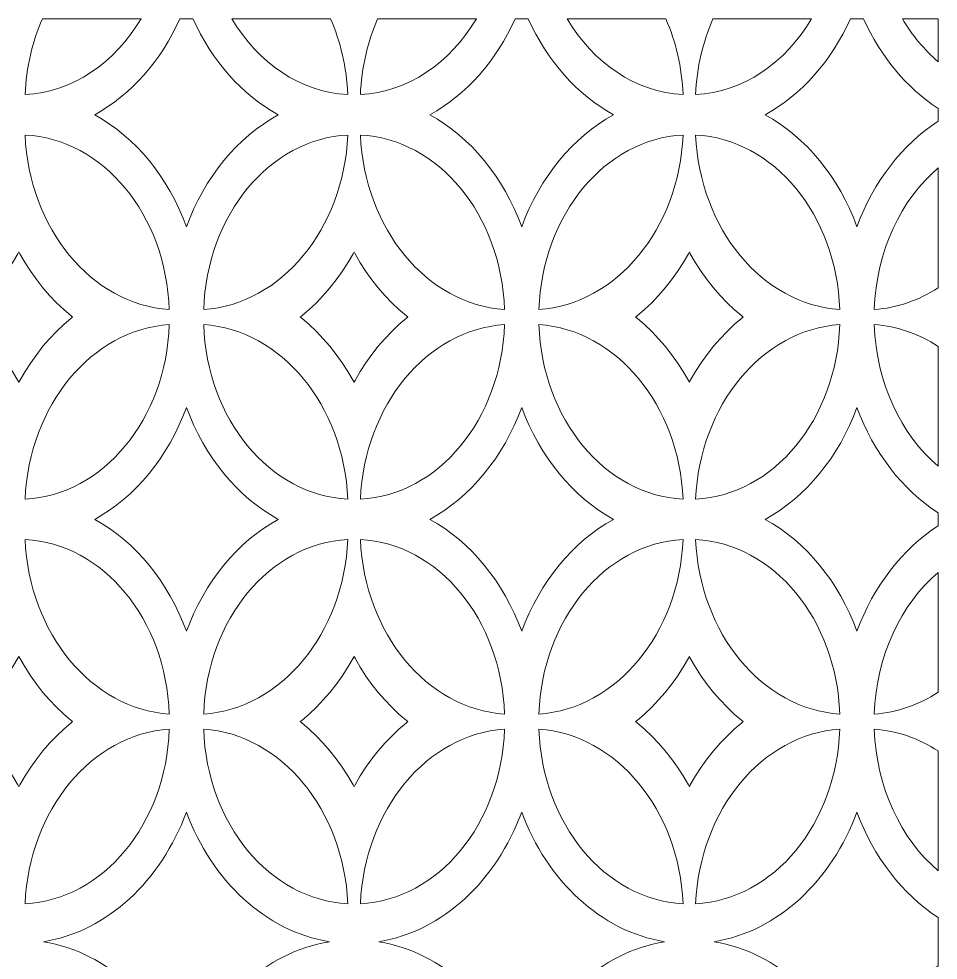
# Model space of a CAD drawing. Header units: millimetres. Extents: x -1200 to 1200, y -590 to 590.
# Drawn here: x 612 to 1200, y -12 to 590 of the extents above; entities that cross this region are included whole.
import ezdxf

# ---------------------------------------------------------------- set-up
doc = ezdxf.new("R2010")
doc.units = ezdxf.units.MM
doc.header["$MEASUREMENT"] = 0
doc.layers.add('Layer 1', color=7, linetype='Continuous')

msp = doc.modelspace()

# ---------------------------------------------------------------- linework, layer by layer
at = {"layer": 'Layer 1', "color": 250, "lineweight": 20}
for points, knots in [([(690.42, 589.9734), (673.6743, 561.8157), (646.8023, 543.0629), (616.2579, 541.5556), (617.0467, 558.9664), (620.9522, 575.3655), (627.3002, 589.9734), (627.3002, 589.9734), (690.42, 589.9734), (690.42, 589.9734)], [0, 0, 0, 0, 0.33333333, 0.33333333, 0.33333333, 0.66666667, 0.66666667, 0.66666667, 1, 1, 1, 1]), ([(723.5893, 589.9734), (735.7467, 563.0339), (754.9096, 541.3956), (778.1009, 528.6253), (752.0557, 514.2858), (731.0949, 488.7451), (719.4251, 457.0981), (707.7552, 488.7451), (686.7987, 514.2858), (660.7493, 528.6253), (683.9448, 541.3956), (703.1034, 563.0339), (715.2609, 589.9734), (715.2609, 589.9734), (723.5893, 589.9734), (723.5893, 589.9734)], [0, 0, 0, 0, 0.2, 0.2, 0.2, 0.4, 0.4, 0.4, 0.6, 0.6, 0.6, 0.8, 0.8, 0.8, 1, 1, 1, 1]), ([(811.5499, 589.9734), (817.898, 575.3655), (821.8035, 558.9664), (822.5922, 541.5556), (792.0478, 543.0629), (765.18, 561.8157), (748.4343, 589.9734), (748.4343, 589.9734), (811.5499, 589.9734), (811.5499, 589.9734)], [0, 0, 0, 0, 0.33333333, 0.33333333, 0.33333333, 0.66666667, 0.66666667, 0.66666667, 1, 1, 1, 1]), ([(904.7349, 589.9734), (887.9892, 561.8157), (861.1172, 543.0629), (830.577, 541.5556), (831.3658, 558.9664), (835.267, 575.3655), (841.6151, 589.9734), (841.6151, 589.9734), (904.7349, 589.9734), (904.7349, 589.9734)], [0, 0, 0, 0, 0.33333333, 0.33333333, 0.33333333, 0.66666667, 0.66666667, 0.66666667, 1, 1, 1, 1]), ([(937.9084, 589.9734), (950.0701, 563.0339), (969.2244, 541.3956), (992.42, 528.6253), (966.3706, 514.2858), (945.414, 488.7451), (933.7399, 457.0981), (922.0743, 488.7451), (901.1135, 514.2858), (875.0684, 528.6253), (898.2597, 541.3956), (917.4183, 563.0339), (929.5758, 589.9734), (929.5758, 589.9734), (937.9084, 589.9734), (937.9084, 589.9734)], [0, 0, 0, 0, 0.2, 0.2, 0.2, 0.4, 0.4, 0.4, 0.6, 0.6, 0.6, 0.8, 0.8, 0.8, 1, 1, 1, 1]), ([(1025.869, 589.9734), (1032.2171, 575.3655), (1036.1183, 558.9664), (1036.9071, 541.5556), (1006.367, 543.0629), (979.4949, 561.8157), (962.7492, 589.9734), (962.7492, 589.9734), (1025.869, 589.9734), (1025.869, 589.9734)], [0, 0, 0, 0, 0.33333333, 0.33333333, 0.33333333, 0.66666667, 0.66666667, 0.66666667, 1, 1, 1, 1]), ([(1119.0498, 589.9734), (1102.3041, 561.8157), (1075.4363, 543.0629), (1044.892, 541.5556), (1045.6806, 558.9664), (1049.5904, 575.3655), (1055.9384, 589.9734), (1055.9384, 589.9734), (1119.0498, 589.9734), (1119.0498, 589.9734)], [0, 0, 0, 0, 0.33333333, 0.33333333, 0.33333333, 0.66666667, 0.66666667, 0.66666667, 1, 1, 1, 1]), ([(1152.2232, 589.9734), (1163.1722, 565.7077), (1179.8034, 545.7522), (1199.95, 532.6928), (1199.95, 532.6928), (1199.95, 524.5578), (1199.95, 524.5578), (1177.0513, 509.7124), (1158.6985, 485.9474), (1148.059, 457.0981), (1136.3892, 488.7451), (1115.4284, 514.2858), (1089.3833, 528.6253), (1112.5745, 541.3956), (1131.7374, 563.0339), (1143.8949, 589.9734), (1143.8949, 589.9734), (1152.2232, 589.9734), (1152.2232, 589.9734)], [0, 0, 0, 0, 0.16666667, 0.16666667, 0.16666667, 0.33333333, 0.33333333, 0.33333333, 0.5, 0.5, 0.5, 0.66666667, 0.66666667, 0.66666667, 0.83333333, 0.83333333, 0.83333333, 1, 1, 1, 1]), ([(1199.95, 589.9734), (1199.95, 589.9734), (1199.95, 562.5848), (1199.95, 562.5848), (1191.1171, 570.1005), (1183.3739, 579.3711), (1177.0683, 589.9734), (1177.0683, 589.9734), (1199.95, 589.9734), (1199.95, 589.9734)], [0, 0, 0, 0, 0.33333333, 0.33333333, 0.33333333, 0.66666667, 0.66666667, 0.66666667, 1, 1, 1, 1]), ([(616.2579, 515.7001), (666.2237, 513.2276), (706.3728, 464.6292), (708.4167, 404.138), (658.7647, 407.4363), (618.9804, 455.6012), (616.2579, 515.7001)], [0, 0, 0, 0, 0.5, 0.5, 0.5, 1, 1, 1, 1]), ([(822.5922, 515.7001), (819.8698, 455.6012), (780.0812, 407.4363), (730.4334, 404.138), (732.4774, 464.624), (772.6264, 513.2276), (822.5922, 515.7001)], [0, 0, 0, 0, 0.5, 0.5, 0.5, 1, 1, 1, 1]), ([(830.577, 515.7001), (880.5386, 513.2276), (920.6919, 464.6292), (922.7316, 404.138), (873.0838, 407.4363), (833.2952, 455.6012), (830.577, 515.7001)], [0, 0, 0, 0, 0.5, 0.5, 0.5, 1, 1, 1, 1]), ([(1036.9071, 515.7001), (1034.1889, 455.6012), (994.4003, 407.4363), (944.7525, 404.138), (946.7922, 464.624), (986.9455, 513.2276), (1036.9071, 515.7001)], [0, 0, 0, 0, 0.5, 0.5, 0.5, 1, 1, 1, 1]), ([(1044.892, 515.7001), (1094.8577, 513.2276), (1135.0068, 464.6292), (1137.0507, 404.138), (1087.4029, 407.4363), (1047.6186, 455.6012), (1044.892, 515.7001)], [0, 0, 0, 0, 0.5, 0.5, 0.5, 1, 1, 1, 1]), ([(1159.0674, 404.138), (1160.3353, 441.5765), (1176.199, 474.4521), (1199.95, 494.6606), (1199.95, 494.6606), (1199.95, 418.0645), (1199.95, 418.0645), (1187.6696, 410.043), (1173.8031, 405.1187), (1159.0674, 404.138)], [0, 0, 0, 0, 0.33333333, 0.33333333, 0.33333333, 0.66666667, 0.66666667, 0.66666667, 1, 1, 1, 1]), ([(640.9546, 394.4854), (640.9546, 394.4854), (636.3579, 390.1081), (636.3579, 390.1081), (636.3579, 390.1081), (631.9436, 385.478), (631.9436, 385.478), (631.9436, 385.478), (627.7158, 380.6), (627.7158, 380.6), (627.7158, 380.6), (623.6916, 375.4847), (623.6916, 375.4847), (623.6916, 375.4847), (619.8666, 370.1422), (619.8666, 370.1422), (619.8666, 370.1422), (616.2537, 364.5778), (616.2537, 364.5778), (616.2537, 364.5778), (612.857, 358.7966), (612.857, 358.7966), (612.857, 358.7966), (612.2634, 357.6816), (612.2634, 357.6816), (612.2634, 357.6816), (611.674, 358.7966), (611.674, 358.7966), (611.674, 358.7966), (608.2773, 364.5778), (608.2773, 364.5778), (608.2773, 364.5778), (604.6644, 370.1422), (604.6644, 370.1422), (604.6644, 370.1422), (600.8395, 375.4847), (600.8395, 375.4847), (600.8395, 375.4847), (596.811, 380.6), (596.811, 380.6), (596.811, 380.6), (592.5832, 385.478), (592.5832, 385.478), (592.5832, 385.478), (588.1731, 390.1081), (588.1731, 390.1081), (588.1731, 390.1081), (583.5722, 394.4854), (583.5722, 394.4854), (583.5722, 394.4854), (578.8016, 398.5942), (578.8016, 398.5942), (578.8016, 398.5942), (577.8772, 399.3065), (577.8772, 399.3065), (577.8772, 399.3065), (578.8016, 400.024), (578.8016, 400.024), (578.8016, 400.024), (583.5722, 404.138), (583.5722, 404.138), (583.5722, 404.138), (588.1731, 408.5048), (588.1731, 408.5048), (588.1731, 408.5048), (592.5832, 413.1349), (592.5832, 413.1349), (592.5832, 413.1349), (596.811, 418.018), (596.811, 418.018), (596.811, 418.018), (600.8395, 423.1282), (600.8395, 423.1282), (600.8395, 423.1282), (604.6644, 428.4759), (604.6644, 428.4759), (604.6644, 428.4759), (608.2773, 434.0403), (608.2773, 434.0403), (608.2773, 434.0403), (611.674, 439.8163), (611.674, 439.8163), (611.674, 439.8163), (612.2634, 440.9365), (612.2634, 440.9365), (612.2634, 440.9365), (612.857, 439.8163), (612.857, 439.8163), (612.857, 439.8163), (616.2537, 434.0455), (616.2537, 434.0455), (616.2537, 434.0455), (619.8666, 428.4759), (619.8666, 428.4759), (619.8666, 428.4759), (623.6916, 423.1282), (623.6916, 423.1282), (623.6916, 423.1282), (627.7158, 418.018), (627.7158, 418.018), (627.7158, 418.018), (631.9436, 413.1401), (631.9436, 413.1401), (631.9436, 413.1401), (636.3579, 408.51), (636.3579, 408.51), (636.3579, 408.51), (640.9546, 404.138), (640.9546, 404.138), (640.9546, 404.138), (645.7337, 400.024), (645.7337, 400.024), (645.7337, 400.024), (646.6539, 399.3065), (646.6539, 399.3065), (646.6539, 399.3065), (645.7337, 398.5942), (645.7337, 398.5942), (645.7337, 398.5942), (640.9546, 394.4854), (640.9546, 394.4854)], [0, 0, 0, 0, 0.025, 0.025, 0.025, 0.05, 0.05, 0.05, 0.075, 0.075, 0.075, 0.1, 0.1, 0.1, 0.125, 0.125, 0.125, 0.15, 0.15, 0.15, 0.175, 0.175, 0.175, 0.2, 0.2, 0.2, 0.225, 0.225, 0.225, 0.25, 0.25, 0.25, 0.275, 0.275, 0.275, 0.3, 0.3, 0.3, 0.325, 0.325, 0.325, 0.35, 0.35, 0.35, 0.375, 0.375, 0.375, 0.4, 0.4, 0.4, 0.425, 0.425, 0.425, 0.45, 0.45, 0.45, 0.475, 0.475, 0.475, 0.5, 0.5, 0.5, 0.525, 0.525, 0.525, 0.55, 0.55, 0.55, 0.575, 0.575, 0.575, 0.6, 0.6, 0.6, 0.625, 0.625, 0.625, 0.65, 0.65, 0.65, 0.675, 0.675, 0.675, 0.7, 0.7, 0.7, 0.725, 0.725, 0.725, 0.75, 0.75, 0.75, 0.775, 0.775, 0.775, 0.8, 0.8, 0.8, 0.825, 0.825, 0.825, 0.85, 0.85, 0.85, 0.875, 0.875, 0.875, 0.9, 0.9, 0.9, 0.925, 0.925, 0.925, 0.95, 0.95, 0.95, 0.975, 0.975, 0.975, 1, 1, 1, 1]), ([(860.0486, 400.024), (860.0486, 400.024), (860.9687, 399.3065), (860.9687, 399.3065), (860.9687, 399.3065), (860.0486, 398.5942), (860.0486, 398.5942), (860.0486, 398.5942), (855.2737, 394.4854), (855.2737, 394.4854), (855.2737, 394.4854), (850.6771, 390.1081), (850.6771, 390.1081), (850.6771, 390.1081), (846.2584, 385.478), (846.2584, 385.478), (846.2584, 385.478), (842.0391, 380.6), (842.0391, 380.6), (842.0391, 380.6), (838.0107, 375.4847), (838.0107, 375.4847), (838.0107, 375.4847), (834.1815, 370.1422), (834.1815, 370.1422), (834.1815, 370.1422), (830.5686, 364.5778), (830.5686, 364.5778), (830.5686, 364.5778), (827.1762, 358.7966), (827.1762, 358.7966), (827.1762, 358.7966), (826.5825, 357.6816), (826.5825, 357.6816), (826.5825, 357.6816), (825.9889, 358.7966), (825.9889, 358.7966), (825.9889, 358.7966), (822.5964, 364.5778), (822.5964, 364.5778), (822.5964, 364.5778), (818.9835, 370.1422), (818.9835, 370.1422), (818.9835, 370.1422), (815.1628, 375.4847), (815.1628, 375.4847), (815.1628, 375.4847), (811.1344, 380.6), (811.1344, 380.6), (811.1344, 380.6), (806.9066, 385.478), (806.9066, 385.478), (806.9066, 385.478), (802.4922, 390.1081), (802.4922, 390.1081), (802.4922, 390.1081), (797.8913, 394.4854), (797.8913, 394.4854), (797.8913, 394.4854), (793.1165, 398.5942), (793.1165, 398.5942), (793.1165, 398.5942), (792.1963, 399.3065), (792.1963, 399.3065), (792.1963, 399.3065), (793.1165, 400.024), (793.1165, 400.024), (793.1165, 400.024), (797.8955, 404.138), (797.8955, 404.138), (797.8955, 404.138), (802.4922, 408.5048), (802.4922, 408.5048), (802.4922, 408.5048), (806.9066, 413.1349), (806.9066, 413.1349), (806.9066, 413.1349), (811.1344, 418.018), (811.1344, 418.018), (811.1344, 418.018), (815.1628, 423.1282), (815.1628, 423.1282), (815.1628, 423.1282), (818.9835, 428.4759), (818.9835, 428.4759), (818.9835, 428.4759), (822.5964, 434.0403), (822.5964, 434.0403), (822.5964, 434.0403), (825.9889, 439.8163), (825.9889, 439.8163), (825.9889, 439.8163), (826.5825, 440.9365), (826.5825, 440.9365), (826.5825, 440.9365), (827.1762, 439.8163), (827.1762, 439.8163), (827.1762, 439.8163), (830.5686, 434.0455), (830.5686, 434.0455), (830.5686, 434.0455), (834.1815, 428.4759), (834.1815, 428.4759), (834.1815, 428.4759), (838.0107, 423.1282), (838.0107, 423.1282), (838.0107, 423.1282), (842.0391, 418.018), (842.0391, 418.018), (842.0391, 418.018), (846.2584, 413.1401), (846.2584, 413.1401), (846.2584, 413.1401), (850.6771, 408.51), (850.6771, 408.51), (850.6771, 408.51), (855.2737, 404.138), (855.2737, 404.138), (855.2737, 404.138), (860.0486, 400.024), (860.0486, 400.024)], [0, 0, 0, 0, 0.025, 0.025, 0.025, 0.05, 0.05, 0.05, 0.075, 0.075, 0.075, 0.1, 0.1, 0.1, 0.125, 0.125, 0.125, 0.15, 0.15, 0.15, 0.175, 0.175, 0.175, 0.2, 0.2, 0.2, 0.225, 0.225, 0.225, 0.25, 0.25, 0.25, 0.275, 0.275, 0.275, 0.3, 0.3, 0.3, 0.325, 0.325, 0.325, 0.35, 0.35, 0.35, 0.375, 0.375, 0.375, 0.4, 0.4, 0.4, 0.425, 0.425, 0.425, 0.45, 0.45, 0.45, 0.475, 0.475, 0.475, 0.5, 0.5, 0.5, 0.525, 0.525, 0.525, 0.55, 0.55, 0.55, 0.575, 0.575, 0.575, 0.6, 0.6, 0.6, 0.625, 0.625, 0.625, 0.65, 0.65, 0.65, 0.675, 0.675, 0.675, 0.7, 0.7, 0.7, 0.725, 0.725, 0.725, 0.75, 0.75, 0.75, 0.775, 0.775, 0.775, 0.8, 0.8, 0.8, 0.825, 0.825, 0.825, 0.85, 0.85, 0.85, 0.875, 0.875, 0.875, 0.9, 0.9, 0.9, 0.925, 0.925, 0.925, 0.95, 0.95, 0.95, 0.975, 0.975, 0.975, 1, 1, 1, 1]), ([(1069.5928, 404.138), (1069.5928, 404.138), (1074.3634, 400.024), (1074.3634, 400.024), (1074.3634, 400.024), (1075.2878, 399.3065), (1075.2878, 399.3065), (1075.2878, 399.3065), (1074.3634, 398.5942), (1074.3634, 398.5942), (1074.3634, 398.5942), (1069.5928, 394.4854), (1069.5928, 394.4854), (1069.5928, 394.4854), (1064.9962, 390.1081), (1064.9962, 390.1081), (1064.9962, 390.1081), (1060.5775, 385.478), (1060.5775, 385.478), (1060.5775, 385.478), (1056.354, 380.6), (1056.354, 380.6), (1056.354, 380.6), (1052.3255, 375.4847), (1052.3255, 375.4847), (1052.3255, 375.4847), (1048.5049, 370.1422), (1048.5049, 370.1422), (1048.5049, 370.1422), (1044.892, 364.5778), (1044.892, 364.5778), (1044.892, 364.5778), (1041.4953, 358.7966), (1041.4953, 358.7966), (1041.4953, 358.7966), (1040.9016, 357.6816), (1040.9016, 357.6816), (1040.9016, 357.6816), (1040.308, 358.7966), (1040.308, 358.7966), (1040.308, 358.7966), (1036.9113, 364.5778), (1036.9113, 364.5778), (1036.9113, 364.5778), (1033.3026, 370.1422), (1033.3026, 370.1422), (1033.3026, 370.1422), (1029.4777, 375.4847), (1029.4777, 375.4847), (1029.4777, 375.4847), (1025.4492, 380.6), (1025.4492, 380.6), (1025.4492, 380.6), (1021.2214, 385.478), (1021.2214, 385.478), (1021.2214, 385.478), (1016.8071, 390.1081), (1016.8071, 390.1081), (1016.8071, 390.1081), (1012.2104, 394.4854), (1012.2104, 394.4854), (1012.2104, 394.4854), (1007.4356, 398.5942), (1007.4356, 398.5942), (1007.4356, 398.5942), (1006.5112, 399.3065), (1006.5112, 399.3065), (1006.5112, 399.3065), (1007.4356, 400.024), (1007.4356, 400.024), (1007.4356, 400.024), (1012.2104, 404.138), (1012.2104, 404.138), (1012.2104, 404.138), (1016.8071, 408.5048), (1016.8071, 408.5048), (1016.8071, 408.5048), (1021.2214, 413.1349), (1021.2214, 413.1349), (1021.2214, 413.1349), (1025.4492, 418.018), (1025.4492, 418.018), (1025.4492, 418.018), (1029.4777, 423.1282), (1029.4777, 423.1282), (1029.4777, 423.1282), (1033.3026, 428.4759), (1033.3026, 428.4759), (1033.3026, 428.4759), (1036.9113, 434.0403), (1036.9113, 434.0403), (1036.9113, 434.0403), (1040.308, 439.8163), (1040.308, 439.8163), (1040.308, 439.8163), (1040.9016, 440.9365), (1040.9016, 440.9365), (1040.9016, 440.9365), (1041.4953, 439.8163), (1041.4953, 439.8163), (1041.4953, 439.8163), (1044.892, 434.0455), (1044.892, 434.0455), (1044.892, 434.0455), (1048.5006, 428.4759), (1048.5006, 428.4759), (1048.5006, 428.4759), (1052.3255, 423.1282), (1052.3255, 423.1282), (1052.3255, 423.1282), (1056.354, 418.018), (1056.354, 418.018), (1056.354, 418.018), (1060.5775, 413.1401), (1060.5775, 413.1401), (1060.5775, 413.1401), (1064.9962, 408.51), (1064.9962, 408.51), (1064.9962, 408.51), (1069.5928, 404.138), (1069.5928, 404.138)], [0, 0, 0, 0, 0.025, 0.025, 0.025, 0.05, 0.05, 0.05, 0.075, 0.075, 0.075, 0.1, 0.1, 0.1, 0.125, 0.125, 0.125, 0.15, 0.15, 0.15, 0.175, 0.175, 0.175, 0.2, 0.2, 0.2, 0.225, 0.225, 0.225, 0.25, 0.25, 0.25, 0.275, 0.275, 0.275, 0.3, 0.3, 0.3, 0.325, 0.325, 0.325, 0.35, 0.35, 0.35, 0.375, 0.375, 0.375, 0.4, 0.4, 0.4, 0.425, 0.425, 0.425, 0.45, 0.45, 0.45, 0.475, 0.475, 0.475, 0.5, 0.5, 0.5, 0.525, 0.525, 0.525, 0.55, 0.55, 0.55, 0.575, 0.575, 0.575, 0.6, 0.6, 0.6, 0.625, 0.625, 0.625, 0.65, 0.65, 0.65, 0.675, 0.675, 0.675, 0.7, 0.7, 0.7, 0.725, 0.725, 0.725, 0.75, 0.75, 0.75, 0.775, 0.775, 0.775, 0.8, 0.8, 0.8, 0.825, 0.825, 0.825, 0.85, 0.85, 0.85, 0.875, 0.875, 0.875, 0.9, 0.9, 0.9, 0.925, 0.925, 0.925, 0.95, 0.95, 0.95, 0.975, 0.975, 0.975, 1, 1, 1, 1]), ([(708.4167, 394.475), (706.377, 333.989), (666.2237, 285.3854), (616.2579, 282.9128), (618.9804, 343.0221), (658.7647, 391.1818), (708.4167, 394.475)], [0, 0, 0, 0, 0.5, 0.5, 0.5, 1, 1, 1, 1]), ([(730.4334, 394.475), (780.0812, 391.1818), (819.8698, 343.0118), (822.5922, 282.9128), (772.6264, 285.3854), (732.4774, 333.989), (730.4334, 394.475)], [0, 0, 0, 0, 0.5, 0.5, 0.5, 1, 1, 1, 1]), ([(922.7316, 394.475), (920.6919, 333.989), (880.5386, 285.3854), (830.577, 282.9128), (833.2952, 343.0221), (873.0838, 391.1818), (922.7316, 394.475)], [0, 0, 0, 0, 0.5, 0.5, 0.5, 1, 1, 1, 1]), ([(944.7525, 394.475), (994.4046, 391.1818), (1034.1889, 343.0118), (1036.9071, 282.9128), (986.9455, 285.3854), (946.7922, 333.989), (944.7525, 394.475)], [0, 0, 0, 0, 0.5, 0.5, 0.5, 1, 1, 1, 1]), ([(1137.0507, 394.475), (1135.0068, 333.989), (1094.8577, 285.3854), (1044.892, 282.9128), (1047.6186, 343.0221), (1087.4029, 391.1818), (1137.0507, 394.475)], [0, 0, 0, 0, 0.5, 0.5, 0.5, 1, 1, 1, 1]), ([(1199.95, 380.5536), (1199.95, 380.5536), (1199.95, 303.9524), (1199.95, 303.9524), (1176.199, 324.1608), (1160.3353, 357.0364), (1159.0674, 394.475), (1173.8031, 393.4943), (1187.6696, 388.5699), (1199.95, 380.5536)], [0, 0, 0, 0, 0.33333333, 0.33333333, 0.33333333, 0.66666667, 0.66666667, 0.66666667, 1, 1, 1, 1]), ([(778.1009, 269.9928), (752.0557, 255.6533), (731.0949, 230.1178), (719.4251, 198.4605), (707.7552, 230.1178), (686.7987, 255.6533), (660.7493, 269.9928), (686.7987, 284.3323), (707.7552, 309.8678), (719.4251, 341.52), (731.0949, 309.8678), (752.0557, 284.3323), (778.1009, 269.9928)], [0, 0, 0, 0, 0.25, 0.25, 0.25, 0.5, 0.5, 0.5, 0.75, 0.75, 0.75, 1, 1, 1, 1]), ([(933.7399, 341.52), (945.414, 309.8678), (966.3706, 284.3323), (992.42, 269.9928), (966.3706, 255.6533), (945.414, 230.1178), (933.7399, 198.4605), (922.0743, 230.1178), (901.1135, 255.6533), (875.0641, 269.9928), (901.1135, 284.3323), (922.0743, 309.8678), (933.7399, 341.52)], [0, 0, 0, 0, 0.25, 0.25, 0.25, 0.5, 0.5, 0.5, 0.75, 0.75, 0.75, 1, 1, 1, 1]), ([(1089.3833, 269.9928), (1115.4284, 284.3323), (1136.3892, 309.8678), (1148.059, 341.52), (1158.6985, 312.6655), (1177.0556, 288.9005), (1199.95, 274.0603), (1199.95, 274.0603), (1199.95, 265.9253), (1199.95, 265.9253), (1177.0556, 251.0851), (1158.6985, 227.315), (1148.059, 198.4605), (1136.3892, 230.1178), (1115.4284, 255.6533), (1089.3833, 269.9928)], [0, 0, 0, 0, 0.2, 0.2, 0.2, 0.4, 0.4, 0.4, 0.6, 0.6, 0.6, 0.8, 0.8, 0.8, 1, 1, 1, 1]), ([(616.2579, 257.0677), (666.2237, 254.5951), (706.3728, 205.9915), (708.4167, 145.5054), (658.7647, 148.7936), (618.9804, 196.9636), (616.2579, 257.0677)], [0, 0, 0, 0, 0.5, 0.5, 0.5, 1, 1, 1, 1]), ([(730.4334, 145.5054), (732.4774, 205.9915), (772.6264, 254.5951), (822.5922, 257.0677), (819.8698, 196.9636), (780.0812, 148.7936), (730.4334, 145.5054)], [0, 0, 0, 0, 0.5, 0.5, 0.5, 1, 1, 1, 1]), ([(830.577, 257.0677), (880.5386, 254.5951), (920.6919, 205.9915), (922.7316, 145.5054), (873.0838, 148.7936), (833.2952, 196.9636), (830.577, 257.0677)], [0, 0, 0, 0, 0.5, 0.5, 0.5, 1, 1, 1, 1]), ([(944.7525, 145.5054), (946.7922, 205.9915), (986.9455, 254.5951), (1036.9071, 257.0677), (1034.1889, 196.9636), (994.4003, 148.7936), (944.7525, 145.5054)], [0, 0, 0, 0, 0.5, 0.5, 0.5, 1, 1, 1, 1]), ([(1044.892, 257.0677), (1094.8577, 254.5951), (1135.0068, 205.9915), (1137.0507, 145.5054), (1087.4029, 148.7936), (1047.6186, 196.9636), (1044.892, 257.0677)], [0, 0, 0, 0, 0.5, 0.5, 0.5, 1, 1, 1, 1]), ([(1159.0674, 145.5054), (1160.3353, 182.9441), (1176.199, 215.8196), (1199.95, 236.0281), (1199.95, 236.0281), (1199.95, 159.4269), (1199.95, 159.4269), (1187.6696, 151.4105), (1173.8031, 146.4862), (1159.0674, 145.5054)], [0, 0, 0, 0, 0.33333333, 0.33333333, 0.33333333, 0.66666667, 0.66666667, 0.66666667, 1, 1, 1, 1]), ([(645.7337, 141.3915), (645.7337, 141.3915), (646.6539, 140.674), (646.6539, 140.674), (646.6539, 140.674), (645.7337, 139.9565), (645.7337, 139.9565), (645.7337, 139.9565), (640.9546, 135.8477), (640.9546, 135.8477), (640.9546, 135.8477), (636.3579, 131.4705), (636.3579, 131.4705), (636.3579, 131.4705), (631.9436, 126.8455), (631.9436, 126.8455), (631.9436, 126.8455), (627.7158, 121.9676), (627.7158, 121.9676), (627.7158, 121.9676), (623.6916, 116.8523), (623.6916, 116.8523), (623.6916, 116.8523), (619.8666, 111.5046), (619.8666, 111.5046), (619.8666, 111.5046), (616.2537, 105.9402), (616.2537, 105.9402), (616.2537, 105.9402), (612.857, 100.1641), (612.857, 100.1641), (612.857, 100.1641), (612.2634, 99.0492), (612.2634, 99.0492), (612.2634, 99.0492), (611.674, 100.1641), (611.674, 100.1641), (611.674, 100.1641), (608.2773, 105.9402), (608.2773, 105.9402), (608.2773, 105.9402), (604.6644, 111.5046), (604.6644, 111.5046), (604.6644, 111.5046), (600.8395, 116.8471), (600.8395, 116.8471), (600.8395, 116.8471), (596.811, 121.9676), (596.811, 121.9676), (596.811, 121.9676), (592.5832, 126.8455), (592.5832, 126.8455), (592.5832, 126.8455), (588.1731, 131.4705), (588.1731, 131.4705), (588.1731, 131.4705), (583.5722, 135.8477), (583.5722, 135.8477), (583.5722, 135.8477), (578.8016, 139.9565), (578.8016, 139.9565), (578.8016, 139.9565), (577.8772, 140.674), (577.8772, 140.674), (577.8772, 140.674), (578.8016, 141.3915), (578.8016, 141.3915), (578.8016, 141.3915), (583.5722, 145.5003), (583.5722, 145.5003), (583.5722, 145.5003), (588.1731, 149.8724), (588.1731, 149.8724), (588.1731, 149.8724), (592.5832, 154.5025), (592.5832, 154.5025), (592.5832, 154.5025), (596.811, 159.3753), (596.811, 159.3753), (596.811, 159.3753), (600.8395, 164.4958), (600.8395, 164.4958), (600.8395, 164.4958), (604.6644, 169.8434), (604.6644, 169.8434), (604.6644, 169.8434), (608.2773, 175.4027), (608.2773, 175.4027), (608.2773, 175.4027), (611.674, 181.189), (611.674, 181.189), (611.674, 181.189), (612.2634, 182.304), (612.2634, 182.304), (612.2634, 182.304), (612.857, 181.189), (612.857, 181.189), (612.857, 181.189), (616.2537, 175.4027), (616.2537, 175.4027), (616.2537, 175.4027), (619.8666, 169.8434), (619.8666, 169.8434), (619.8666, 169.8434), (623.6916, 164.4958), (623.6916, 164.4958), (623.6916, 164.4958), (627.7158, 159.3753), (627.7158, 159.3753), (627.7158, 159.3753), (631.9436, 154.5025), (631.9436, 154.5025), (631.9436, 154.5025), (636.3579, 149.8724), (636.3579, 149.8724), (636.3579, 149.8724), (640.9546, 145.5003), (640.9546, 145.5003), (640.9546, 145.5003), (645.7337, 141.3915), (645.7337, 141.3915)], [0, 0, 0, 0, 0.025, 0.025, 0.025, 0.05, 0.05, 0.05, 0.075, 0.075, 0.075, 0.1, 0.1, 0.1, 0.125, 0.125, 0.125, 0.15, 0.15, 0.15, 0.175, 0.175, 0.175, 0.2, 0.2, 0.2, 0.225, 0.225, 0.225, 0.25, 0.25, 0.25, 0.275, 0.275, 0.275, 0.3, 0.3, 0.3, 0.325, 0.325, 0.325, 0.35, 0.35, 0.35, 0.375, 0.375, 0.375, 0.4, 0.4, 0.4, 0.425, 0.425, 0.425, 0.45, 0.45, 0.45, 0.475, 0.475, 0.475, 0.5, 0.5, 0.5, 0.525, 0.525, 0.525, 0.55, 0.55, 0.55, 0.575, 0.575, 0.575, 0.6, 0.6, 0.6, 0.625, 0.625, 0.625, 0.65, 0.65, 0.65, 0.675, 0.675, 0.675, 0.7, 0.7, 0.7, 0.725, 0.725, 0.725, 0.75, 0.75, 0.75, 0.775, 0.775, 0.775, 0.8, 0.8, 0.8, 0.825, 0.825, 0.825, 0.85, 0.85, 0.85, 0.875, 0.875, 0.875, 0.9, 0.9, 0.9, 0.925, 0.925, 0.925, 0.95, 0.95, 0.95, 0.975, 0.975, 0.975, 1, 1, 1, 1]), ([(860.0486, 141.3915), (860.0486, 141.3915), (860.9687, 140.674), (860.9687, 140.674), (860.9687, 140.674), (860.0486, 139.9565), (860.0486, 139.9565), (860.0486, 139.9565), (855.2737, 135.8477), (855.2737, 135.8477), (855.2737, 135.8477), (850.6771, 131.4705), (850.6771, 131.4705), (850.6771, 131.4705), (846.2584, 126.8455), (846.2584, 126.8455), (846.2584, 126.8455), (842.0391, 121.9676), (842.0391, 121.9676), (842.0391, 121.9676), (838.0107, 116.8523), (838.0107, 116.8523), (838.0107, 116.8523), (834.1815, 111.5046), (834.1815, 111.5046), (834.1815, 111.5046), (830.5686, 105.9402), (830.5686, 105.9402), (830.5686, 105.9402), (827.1762, 100.1641), (827.1762, 100.1641), (827.1762, 100.1641), (826.5825, 99.0492), (826.5825, 99.0492), (826.5825, 99.0492), (825.9889, 100.1641), (825.9889, 100.1641), (825.9889, 100.1641), (822.5964, 105.9402), (822.5964, 105.9402), (822.5964, 105.9402), (818.9835, 111.5046), (818.9835, 111.5046), (818.9835, 111.5046), (815.1628, 116.8471), (815.1628, 116.8471), (815.1628, 116.8471), (811.1344, 121.9676), (811.1344, 121.9676), (811.1344, 121.9676), (806.9066, 126.8455), (806.9066, 126.8455), (806.9066, 126.8455), (802.4922, 131.4705), (802.4922, 131.4705), (802.4922, 131.4705), (797.8913, 135.8477), (797.8913, 135.8477), (797.8913, 135.8477), (793.1165, 139.9565), (793.1165, 139.9565), (793.1165, 139.9565), (792.1963, 140.674), (792.1963, 140.674), (792.1963, 140.674), (793.1165, 141.3915), (793.1165, 141.3915), (793.1165, 141.3915), (797.8955, 145.5003), (797.8955, 145.5003), (797.8955, 145.5003), (802.4922, 149.8724), (802.4922, 149.8724), (802.4922, 149.8724), (806.9066, 154.5025), (806.9066, 154.5025), (806.9066, 154.5025), (811.1344, 159.3753), (811.1344, 159.3753), (811.1344, 159.3753), (815.1628, 164.4958), (815.1628, 164.4958), (815.1628, 164.4958), (818.9835, 169.8434), (818.9835, 169.8434), (818.9835, 169.8434), (822.5964, 175.4027), (822.5964, 175.4027), (822.5964, 175.4027), (825.9889, 181.189), (825.9889, 181.189), (825.9889, 181.189), (826.5825, 182.304), (826.5825, 182.304), (826.5825, 182.304), (827.1762, 181.189), (827.1762, 181.189), (827.1762, 181.189), (830.5686, 175.4027), (830.5686, 175.4027), (830.5686, 175.4027), (834.1815, 169.8434), (834.1815, 169.8434), (834.1815, 169.8434), (838.0107, 164.4958), (838.0107, 164.4958), (838.0107, 164.4958), (842.0391, 159.3753), (842.0391, 159.3753), (842.0391, 159.3753), (846.2584, 154.5025), (846.2584, 154.5025), (846.2584, 154.5025), (850.6771, 149.8724), (850.6771, 149.8724), (850.6771, 149.8724), (855.2737, 145.5003), (855.2737, 145.5003), (855.2737, 145.5003), (860.0486, 141.3915), (860.0486, 141.3915)], [0, 0, 0, 0, 0.025, 0.025, 0.025, 0.05, 0.05, 0.05, 0.075, 0.075, 0.075, 0.1, 0.1, 0.1, 0.125, 0.125, 0.125, 0.15, 0.15, 0.15, 0.175, 0.175, 0.175, 0.2, 0.2, 0.2, 0.225, 0.225, 0.225, 0.25, 0.25, 0.25, 0.275, 0.275, 0.275, 0.3, 0.3, 0.3, 0.325, 0.325, 0.325, 0.35, 0.35, 0.35, 0.375, 0.375, 0.375, 0.4, 0.4, 0.4, 0.425, 0.425, 0.425, 0.45, 0.45, 0.45, 0.475, 0.475, 0.475, 0.5, 0.5, 0.5, 0.525, 0.525, 0.525, 0.55, 0.55, 0.55, 0.575, 0.575, 0.575, 0.6, 0.6, 0.6, 0.625, 0.625, 0.625, 0.65, 0.65, 0.65, 0.675, 0.675, 0.675, 0.7, 0.7, 0.7, 0.725, 0.725, 0.725, 0.75, 0.75, 0.75, 0.775, 0.775, 0.775, 0.8, 0.8, 0.8, 0.825, 0.825, 0.825, 0.85, 0.85, 0.85, 0.875, 0.875, 0.875, 0.9, 0.9, 0.9, 0.925, 0.925, 0.925, 0.95, 0.95, 0.95, 0.975, 0.975, 0.975, 1, 1, 1, 1]), ([(1074.3634, 141.3915), (1074.3634, 141.3915), (1075.2878, 140.674), (1075.2878, 140.674), (1075.2878, 140.674), (1074.3634, 139.9565), (1074.3634, 139.9565), (1074.3634, 139.9565), (1069.5928, 135.8477), (1069.5928, 135.8477), (1069.5928, 135.8477), (1064.9962, 131.4705), (1064.9962, 131.4705), (1064.9962, 131.4705), (1060.5775, 126.8455), (1060.5775, 126.8455), (1060.5775, 126.8455), (1056.354, 121.9676), (1056.354, 121.9676), (1056.354, 121.9676), (1052.3255, 116.8523), (1052.3255, 116.8523), (1052.3255, 116.8523), (1048.5049, 111.5046), (1048.5049, 111.5046), (1048.5049, 111.5046), (1044.892, 105.9402), (1044.892, 105.9402), (1044.892, 105.9402), (1041.4953, 100.1641), (1041.4953, 100.1641), (1041.4953, 100.1641), (1040.9016, 99.0492), (1040.9016, 99.0492), (1040.9016, 99.0492), (1040.308, 100.1641), (1040.308, 100.1641), (1040.308, 100.1641), (1036.9113, 105.9402), (1036.9113, 105.9402), (1036.9113, 105.9402), (1033.3026, 111.5046), (1033.3026, 111.5046), (1033.3026, 111.5046), (1029.4777, 116.8471), (1029.4777, 116.8471), (1029.4777, 116.8471), (1025.4492, 121.9676), (1025.4492, 121.9676), (1025.4492, 121.9676), (1021.2214, 126.8455), (1021.2214, 126.8455), (1021.2214, 126.8455), (1016.8071, 131.4705), (1016.8071, 131.4705), (1016.8071, 131.4705), (1012.2104, 135.8477), (1012.2104, 135.8477), (1012.2104, 135.8477), (1007.4356, 139.9565), (1007.4356, 139.9565), (1007.4356, 139.9565), (1006.5112, 140.674), (1006.5112, 140.674), (1006.5112, 140.674), (1007.4356, 141.3915), (1007.4356, 141.3915), (1007.4356, 141.3915), (1012.2104, 145.5003), (1012.2104, 145.5003), (1012.2104, 145.5003), (1016.8071, 149.8724), (1016.8071, 149.8724), (1016.8071, 149.8724), (1021.2214, 154.5025), (1021.2214, 154.5025), (1021.2214, 154.5025), (1025.4492, 159.3753), (1025.4492, 159.3753), (1025.4492, 159.3753), (1029.4777, 164.4958), (1029.4777, 164.4958), (1029.4777, 164.4958), (1033.3026, 169.8434), (1033.3026, 169.8434), (1033.3026, 169.8434), (1036.9113, 175.4027), (1036.9113, 175.4027), (1036.9113, 175.4027), (1040.308, 181.189), (1040.308, 181.189), (1040.308, 181.189), (1040.9016, 182.304), (1040.9016, 182.304), (1040.9016, 182.304), (1041.4953, 181.189), (1041.4953, 181.189), (1041.4953, 181.189), (1044.892, 175.4027), (1044.892, 175.4027), (1044.892, 175.4027), (1048.5006, 169.8434), (1048.5006, 169.8434), (1048.5006, 169.8434), (1052.3255, 164.4958), (1052.3255, 164.4958), (1052.3255, 164.4958), (1056.354, 159.3753), (1056.354, 159.3753), (1056.354, 159.3753), (1060.5775, 154.5025), (1060.5775, 154.5025), (1060.5775, 154.5025), (1064.9962, 149.8724), (1064.9962, 149.8724), (1064.9962, 149.8724), (1069.5928, 145.5003), (1069.5928, 145.5003), (1069.5928, 145.5003), (1074.3634, 141.3915), (1074.3634, 141.3915)], [0, 0, 0, 0, 0.025, 0.025, 0.025, 0.05, 0.05, 0.05, 0.075, 0.075, 0.075, 0.1, 0.1, 0.1, 0.125, 0.125, 0.125, 0.15, 0.15, 0.15, 0.175, 0.175, 0.175, 0.2, 0.2, 0.2, 0.225, 0.225, 0.225, 0.25, 0.25, 0.25, 0.275, 0.275, 0.275, 0.3, 0.3, 0.3, 0.325, 0.325, 0.325, 0.35, 0.35, 0.35, 0.375, 0.375, 0.375, 0.4, 0.4, 0.4, 0.425, 0.425, 0.425, 0.45, 0.45, 0.45, 0.475, 0.475, 0.475, 0.5, 0.5, 0.5, 0.525, 0.525, 0.525, 0.55, 0.55, 0.55, 0.575, 0.575, 0.575, 0.6, 0.6, 0.6, 0.625, 0.625, 0.625, 0.65, 0.65, 0.65, 0.675, 0.675, 0.675, 0.7, 0.7, 0.7, 0.725, 0.725, 0.725, 0.75, 0.75, 0.75, 0.775, 0.775, 0.775, 0.8, 0.8, 0.8, 0.825, 0.825, 0.825, 0.85, 0.85, 0.85, 0.875, 0.875, 0.875, 0.9, 0.9, 0.9, 0.925, 0.925, 0.925, 0.95, 0.95, 0.95, 0.975, 0.975, 0.975, 1, 1, 1, 1]), ([(708.4167, 135.8425), (706.377, 75.3513), (666.2237, 26.7477), (616.2579, 24.2804), (618.9804, 84.3793), (658.7647, 132.5493), (708.4167, 135.8425)], [0, 0, 0, 0, 0.5, 0.5, 0.5, 1, 1, 1, 1]), ([(730.4334, 135.8425), (780.0812, 132.5493), (819.8698, 84.3793), (822.5922, 24.2804), (772.6264, 26.7477), (732.4774, 75.3513), (730.4334, 135.8425)], [0, 0, 0, 0, 0.5, 0.5, 0.5, 1, 1, 1, 1]), ([(922.7316, 135.8425), (920.6919, 75.3513), (880.5386, 26.7477), (830.577, 24.2804), (833.2952, 84.3793), (873.0838, 132.5493), (922.7316, 135.8425)], [0, 0, 0, 0, 0.5, 0.5, 0.5, 1, 1, 1, 1]), ([(944.7525, 135.8425), (994.4046, 132.5493), (1034.1889, 84.3793), (1036.9071, 24.2804), (986.9455, 26.7477), (946.7922, 75.3513), (944.7525, 135.8425)], [0, 0, 0, 0, 0.5, 0.5, 0.5, 1, 1, 1, 1]), ([(1044.892, 24.2804), (1047.6186, 84.3793), (1087.4029, 132.5493), (1137.0507, 135.8425), (1135.0068, 75.3513), (1094.8577, 26.7477), (1044.892, 24.2804)], [0, 0, 0, 0, 0.5, 0.5, 0.5, 1, 1, 1, 1]), ([(1159.0674, 135.8425), (1173.8031, 134.8618), (1187.6696, 129.9374), (1199.95, 121.916), (1199.95, 121.916), (1199.95, 45.3147), (1199.95, 45.3147), (1176.199, 65.5181), (1160.3353, 98.3988), (1159.0674, 135.8425)], [0, 0, 0, 0, 0.33333333, 0.33333333, 0.33333333, 0.66666667, 0.66666667, 0.66666667, 1, 1, 1, 1]), ([(719.4251, 82.8927), (735.6529, 38.8588), (769.8678, 6.655), (810.757, -0.0266), (769.8701, -6.706), (735.6535, -38.9105), (719.4251, -82.9459), (703.1967, -38.9105), (668.9758, -6.706), (628.0932, -0.0266), (628.0932, -0.0266), (628.0847, -0.0266), (628.0847, -0.0266), (668.9758, 6.6528), (703.1967, 38.8573), (719.4251, 82.8927)], [0, 0, 0, 0, 0.2, 0.2, 0.2, 0.4, 0.4, 0.4, 0.6, 0.6, 0.6, 0.8, 0.8, 0.8, 1, 1, 1, 1]), ([(933.7399, 82.8927), (949.9768, 38.8573), (984.1892, 6.6528), (1025.0803, -0.0266), (984.1892, -6.706), (949.9768, -38.9105), (933.7399, -82.9459), (917.5073, -38.9105), (883.2992, -6.706), (842.408, -0.0266), (883.2992, 6.6528), (917.5073, 38.8573), (933.7399, 82.8927)], [0, 0, 0, 0, 0.25, 0.25, 0.25, 0.5, 0.5, 0.5, 0.75, 0.75, 0.75, 1, 1, 1, 1]), ([(1199.95, 15.4279), (1199.95, 15.4279), (1199.95, -15.4811), (1199.95, -15.4811), (1177.0556, -30.3213), (1158.6985, -54.0862), (1148.059, -82.9459), (1131.8264, -38.9105), (1097.6183, -6.706), (1056.7229, -0.0266), (1097.6183, 6.6528), (1131.8264, 38.8573), (1148.059, 82.8927), (1158.6985, 54.0382), (1177.0556, 30.2681), (1199.95, 15.4279)], [0, 0, 0, 0, 0.2, 0.2, 0.2, 0.4, 0.4, 0.4, 0.6, 0.6, 0.6, 0.8, 0.8, 0.8, 1, 1, 1, 1]), ([(810.757, -0.026), (810.7584, -0.0262), (810.7598, -0.0264), (810.7612, -0.0266), (810.7612, -0.0266), (810.757, -0.026), (810.757, -0.026)], [0, 0, 0, 0, 0.5, 0.5, 0.5, 1, 1, 1, 1])]:
    msp.add_open_spline(points, degree=3, knots=knots, dxfattribs=at)

doc.saveas('drawing.dxf')
